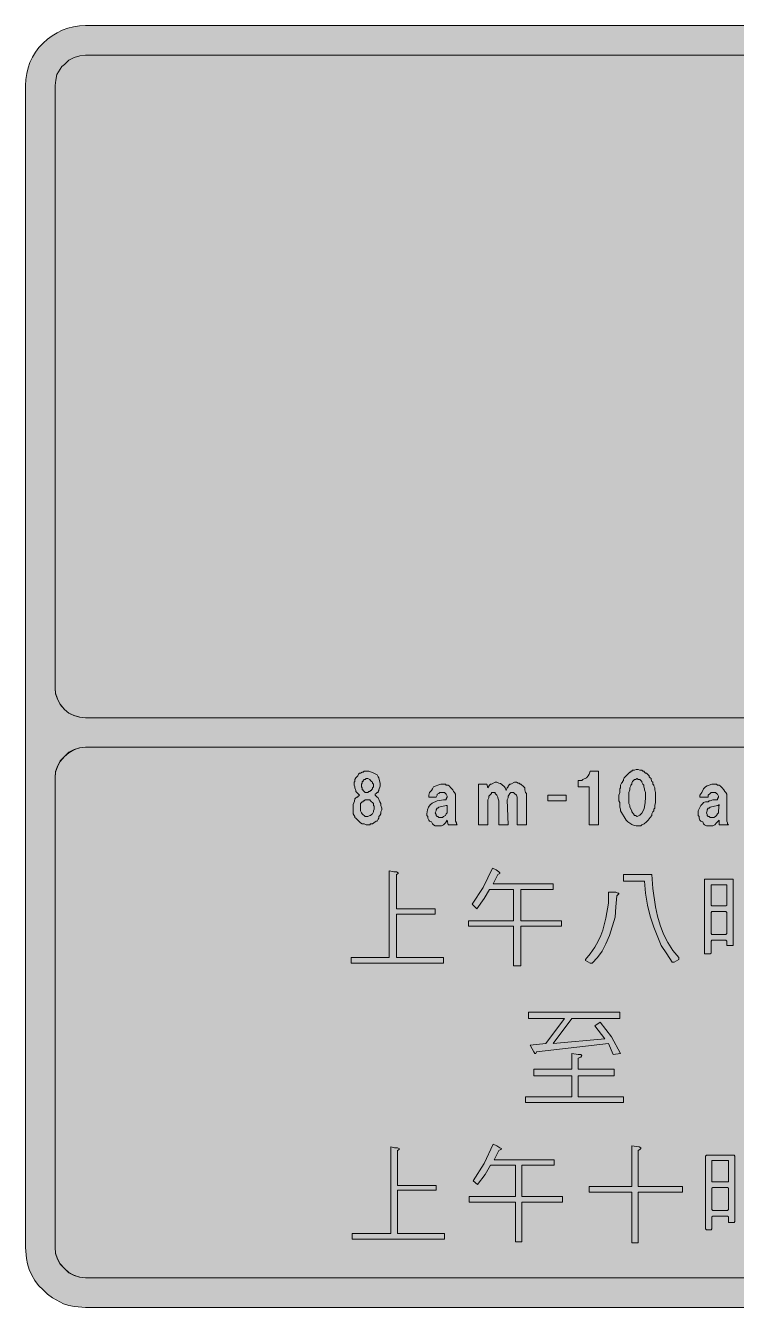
# Model space of a CAD drawing. Header units: metres. Extents: x 76 to 493, y 11 to 261.
# Drawn here: x 76.3 to 215, y 11 to 261 of the extents above; entities that cross this region are included whole.
import ezdxf

# ---------------------------------------------------------------- set-up
doc = ezdxf.new("R2010")
doc.units = ezdxf.units.M
for name, color, linetype, true_color in [('FILL_BLACK_000000', 7, 'Continuous', 0x000000), ('FILL_WHITE_FFFFFF', 7, 'Continuous', 0xffffff), ('FILL_YELLOW_FFFF00', 7, 'Continuous', 0xffff00)]:
    doc.layers.add(name, color=color, linetype=linetype, true_color=true_color)

msp = doc.modelspace()

# ---------------------------------------------------------------- hatches: boundary and pattern name
at = {"layer": 'FILL_BLACK_000000', "true_color": 0x000000}
h = msp.add_hatch(color=7, dxfattribs=at)
h.dxf.hatch_style = 1
h.paths.add_polyline_path([(76.79, 252.77), (77.15, 253.84), (77.63, 254.87), (78.22, 255.83), (78.92, 256.74), (79.74, 257.58), (80.58, 258.35), (81.49, 259.03), (82.45, 259.61), (83.48, 260.1), (84.55, 260.49), (85.66, 260.77), (86.82, 260.94), (88.02, 261), (481.5, 261), (482.64, 260.94), (483.75, 260.77), (484.84, 260.49), (485.89, 260.1), (486.89, 259.61), (487.85, 259.03), (488.76, 258.35), (489.6, 257.58), (490.42, 256.74), (491.12, 255.83), (491.71, 254.87), (492.19, 253.84), (492.55, 252.77), (492.81, 251.66), (492.97, 250.5), (493.02, 249.3), (493.02, 22.68), (492.86, 20.52), (492.64, 19.44), (492.3, 18.36), (491.83, 17.29), (491.22, 16.24), (490.48, 15.27), (489.6, 14.4), (488.75, 13.55), (487.82, 12.85), (485.64, 11.7), (484.56, 11.36), (483.5, 11.14), (481.5, 10.98), (88.02, 10.98), (85.86, 11.14), (84.78, 11.36), (83.7, 11.7), (81.59, 12.85), (80.61, 13.55), (79.74, 14.4), (78.86, 15.27), (78.12, 16.24), (77.51, 17.29), (77.04, 18.36), (76.7, 19.44), (76.48, 20.52), (76.32, 22.68), (76.32, 249.3), (76.37, 250.5), (76.53, 251.66), (76.79, 252.77)])
h.paths.add_polyline_path([(85.82, 119.81), (84.78, 119.25), (83.88, 118.44), (83.07, 117.46), (82.51, 116.44), (82.18, 115.38), (82.08, 114.3), (82.08, 22.68), (82.18, 21.5), (82.51, 20.41), (83.07, 19.41), (83.88, 18.54), (84.75, 17.8), (85.75, 17.23), (86.84, 16.87), (88.02, 16.74), (481.5, 16.74), (482.5, 16.84), (483.55, 17.17), (484.56, 17.73), (485.46, 18.54), (485.94, 18.98), (486.32, 19.46), (486.9, 20.52), (487.15, 21.6), (487.26, 22.68), (487.26, 114.3), (487.16, 115.38), (486.83, 116.44), (486.27, 117.46), (485.46, 118.44), (484.63, 119.2), (484.17, 119.5), (483.66, 119.7), (482.45, 120.1), (481.5, 120.24), (88.02, 120.24), (86.92, 120.14), (85.82, 119.81)], flags=16)
h.paths.add_polyline_path([(86.92, 255.14), (85.82, 254.81), (84.78, 254.25), (83.88, 253.44), (83.4, 253), (83.03, 252.52), (82.44, 251.46), (82.19, 250.38), (82.08, 249.3), (82.08, 131.76), (82.18, 130.76), (82.51, 129.69), (83.07, 128.62), (83.88, 127.62), (84.78, 126.91), (85.82, 126.4), (86.92, 126.1), (88.02, 126), (481.5, 126), (482.5, 126.1), (483.55, 126.4), (484.56, 126.91), (485.46, 127.62), (486.32, 128.61), (486.9, 129.6), (487.15, 130.75), (487.26, 131.76), (487.26, 249.3), (487.16, 250.4), (486.83, 251.5), (486.27, 252.54), (485.46, 253.44), (484.63, 254.29), (483.66, 254.88), (481.5, 255.24), (88.02, 255.24), (86.92, 255.14)], flags=16)
h = msp.add_hatch(color=7, dxfattribs=at)
h.dxf.hatch_style = 1
h.paths.add_polyline_path([(145.44, 109.62), (145.62, 109.26), (145.62, 108.9), (145.8, 108.36), (145.8, 108), (145.62, 107.64), (145.62, 107.28), (145.44, 106.92), (145.26, 106.74), (145.26, 106.38), (145.08, 106.2), (144.9, 105.84), (144.72, 105.84), (144.54, 105.66), (144, 105.3), (143.64, 105.3), (143.46, 105.12), (142.74, 105.12), (142.38, 105.3), (142.02, 105.3), (141.66, 105.48), (141.48, 105.66), (140.94, 106.2), (140.76, 106.38), (140.58, 106.56), (140.58, 106.74), (140.4, 106.92), (140.22, 107.28), (140.22, 109.08), (140.5, 109.7), (140.58, 110.16), (140.76, 110.34), (140.94, 110.52), (141.12, 110.52), (141.12, 110.7), (141.3, 110.7), (141.48, 110.88), (141.12, 111.24), (140.94, 111.42), (140.76, 111.6), (140.76, 111.78), (140.58, 112.32), (140.58, 112.5), (140.4, 112.86), (140.4, 113.4), (140.58, 113.58), (140.58, 113.94), (140.76, 114.3), (141.12, 114.66), (141.3, 115.02), (141.48, 115.2), (141.66, 115.2), (142.02, 115.38), (142.2, 115.38), (142.38, 115.56), (143.28, 115.56), (144.12, 115.28), (144.9, 114.84), (145.08, 114.48), (145.26, 114.3), (145.53, 113.16), (145.53, 112.64), (145.26, 111.96), (145.26, 111.78), (145.08, 111.6), (145.08, 111.42), (144.9, 111.42), (144.72, 111.24), (144.54, 111.06), (144.54, 110.88), (144.9, 110.52), (145.08, 110.34), (145.44, 109.62)])
h.paths.add_polyline_path([(142.2, 109.62), (142.02, 109.62), (141.84, 109.44), (141.66, 109.26), (141.66, 107.82), (141.84, 107.46), (142.02, 107.28), (142.56, 106.74), (143.1, 106.74), (143.46, 106.92), (143.64, 106.92), (143.82, 107.1), (144, 107.28), (144.18, 107.64), (144.18, 107.82), (144.36, 108.18), (144.36, 108.72), (144.18, 108.9), (144.18, 109.26), (144, 109.44), (143.82, 109.62), (143.64, 109.8), (143.46, 109.98), (142.56, 109.98), (142.38, 109.8), (142.2, 109.8), (142.2, 109.62)], flags=16)
h.paths.add_polyline_path([(144, 113.22), (144, 113.4), (143.82, 113.58), (143.64, 113.76), (143.46, 113.94), (143.1, 114.12), (142.74, 114.12), (142.56, 113.94), (142.38, 113.94), (142.2, 113.76), (142.2, 113.58), (142.02, 113.58), (142.02, 113.22), (141.84, 113.04), (141.84, 112.5), (142.02, 112.32), (142.02, 111.96), (142.2, 111.96), (142.2, 111.78), (142.56, 111.42), (143.1, 111.42), (143.28, 111.6), (143.46, 111.6), (143.64, 111.78), (143.82, 111.78), (143.82, 111.96), (144, 112.14), (144, 112.32), (144.18, 112.5), (144.18, 112.86), (144.18, 113.04), (144, 113.22)], flags=16)
h = msp.add_hatch(color=7, dxfattribs=at)
h.dxf.hatch_style = 1
h.paths.add_polyline_path([(186.3, 105.12), (186.3, 112.5), (184.14, 112.5), (184.14, 113.76), (184.86, 113.76), (185.04, 113.94), (185.76, 114.3), (186.12, 114.66), (186.3, 115.02), (186.48, 115.56), (188.1, 115.56), (188.1, 105.12), (186.3, 105.12)])
h = msp.add_hatch(color=7, dxfattribs=at)
h.dxf.hatch_style = 1
h.paths.add_polyline_path([(192.06, 109.8), (192.06, 110.88), (192.24, 111.42), (192.24, 112.14), (192.42, 112.32), (192.42, 112.86), (192.6, 113.22), (192.78, 113.4), (192.78, 113.58), (192.96, 113.76), (192.96, 113.94), (193.14, 114.3), (193.32, 114.48), (194.22, 115.38), (194.4, 115.38), (194.4, 115.56), (194.58, 115.56), (194.76, 115.74), (195.12, 115.74), (195.48, 115.92), (195.84, 115.92), (196.2, 115.74), (196.56, 115.74), (196.74, 115.56), (196.92, 115.56), (197.1, 115.38), (197.28, 115.2), (197.46, 115.2), (198, 114.66), (198, 114.48), (198.18, 114.3), (198.36, 114.12), (198.36, 113.94), (198.54, 113.58), (198.72, 113.4), (198.72, 113.04), (198.9, 112.86), (198.9, 112.68), (199.08, 112.32), (199.08, 111.96), (199.26, 111.42), (199.26, 109.8), (199.26, 109.44), (199.08, 108.9), (199.08, 108.36), (198.9, 108.18), (198.9, 107.82), (198.72, 107.64), (198.54, 107.28), (198.54, 106.92), (198.18, 106.56), (197.82, 106.02), (197.46, 105.66), (197.04, 105.3), (196.56, 105.12), (196.38, 104.94), (195.48, 104.94), (195.06, 104.98), (194.61, 105.15), (193.86, 105.66), (193.5, 106.02), (192.42, 107.82), (192.42, 108.18), (192.24, 108.54), (192.24, 109.26), (192.24, 109.44), (192.06, 109.8)])
h.paths.add_polyline_path([(194.22, 108.9), (194.22, 108.54), (194.58, 107.82), (194.58, 107.64), (194.94, 107.28), (195.12, 106.92), (195.3, 106.92), (195.66, 106.74), (196.16, 107.01), (196.55, 107.37), (196.83, 107.81), (197.03, 108.3), (197.23, 109.4), (197.28, 110.52), (197.28, 111.42), (197.1, 111.96), (197.1, 112.14), (196.92, 112.5), (196.92, 112.86), (196.74, 113.04), (196.56, 113.4), (196.56, 113.58), (196.2, 113.94), (195.84, 113.94), (195.66, 114.12), (195.3, 113.94), (195.12, 113.94), (194.94, 113.76), (194.76, 113.58), (194.58, 113.22), (194.58, 113.04), (194.4, 112.86), (194.4, 112.68), (194.22, 112.32), (194.22, 111.96), (194.04, 111.42), (194.04, 109.26), (194.22, 108.9)], flags=16)
h = msp.add_hatch(color=7, dxfattribs=at)
h.dxf.hatch_style = 1
h.paths.add_polyline_path([(158.58, 106.02), (158.4, 105.66), (158.22, 105.48), (157.86, 105.12), (157.5, 104.94), (156.24, 104.94), (155.88, 105.12), (155.7, 105.3), (155.52, 105.66), (155.16, 105.84), (154.98, 106.02), (154.8, 106.38), (154.8, 106.74), (154.62, 106.92), (154.62, 107.28), (154.74, 108), (154.95, 108.57), (155.25, 109.01), (155.64, 109.35), (156.63, 109.77), (157.86, 109.98), (158.4, 109.98), (158.4, 110.16), (158.58, 110.52), (158.58, 110.7), (158.4, 111.06), (158.22, 111.24), (158.04, 111.42), (157.14, 111.42), (156.96, 111.24), (156.6, 111.06), (156.6, 110.88), (156.42, 110.52), (154.98, 110.52), (154.98, 110.88), (155.16, 111.42), (155.52, 111.78), (155.7, 112.14), (155.88, 112.5), (156.42, 112.68), (156.78, 112.86), (157.32, 113.04), (158.22, 113.04), (158.4, 112.86), (158.76, 112.86), (158.94, 112.68), (159.3, 112.32), (159.66, 111.96), (159.84, 111.6), (160.02, 111.42), (160.2, 111.06), (160.2, 105.84), (160.38, 105.48), (160.38, 105.3), (160.56, 105.12), (158.76, 105.12), (158.58, 106.02)])
h.paths.add_polyline_path([(158.4, 108.9), (156.96, 108.54), (156.78, 108.36), (156.6, 108.36), (156.42, 108), (156.42, 107.82), (156.24, 107.46), (156.42, 107.1), (156.42, 106.92), (156.6, 106.74), (156.78, 106.74), (156.96, 106.56), (157.68, 106.56), (157.86, 106.74), (158.22, 106.92), (158.4, 107.28), (158.58, 107.46), (158.58, 108.9), (158.4, 108.9)], flags=16)
h = msp.add_hatch(color=7, dxfattribs=at)
h.dxf.hatch_style = 1
h.paths.add_polyline_path([(168.66, 105.12), (168.66, 109.8), (168.48, 110.34), (168.48, 110.52), (168.3, 110.88), (167.94, 111.24), (167.94, 111.42), (167.22, 111.42), (167.22, 111.24), (166.68, 110.7), (166.68, 110.34), (166.5, 109.98), (166.5, 105.12), (164.7, 105.12), (164.7, 113.04), (166.32, 113.04), (166.5, 112.32), (166.86, 112.86), (167.04, 113.04), (167.22, 113.04), (167.94, 113.4), (168.3, 113.4), (168.66, 113.22), (168.98, 113.18), (169.25, 112.99), (169.74, 112.5), (169.92, 112.32), (170.1, 111.78), (170.28, 112.32), (170.46, 112.5), (170.46, 112.68), (170.64, 112.68), (170.64, 112.86), (170.82, 113.04), (171, 113.04), (171.72, 113.4), (172.08, 113.4), (172.44, 113.22), (172.62, 113.22), (172.8, 113.04), (172.98, 113.04), (173.52, 112.5), (173.7, 112.32), (173.7, 111.96), (173.88, 111.42), (174.06, 111.24), (174.06, 105.12), (172.26, 105.12), (172.26, 110.52), (172.08, 110.88), (171.72, 111.24), (171.54, 111.42), (171, 111.42), (170.82, 111.24), (170.64, 110.88), (170.46, 110.7), (170.46, 110.34), (170.28, 109.98), (170.46, 105.12), (168.66, 105.12)])
h = msp.add_hatch(color=7, dxfattribs=at)
h.dxf.hatch_style = 1
h.paths.add_polyline_path([(213.3, 105.48), (213.3, 105.3), (213.48, 105.12), (211.68, 105.12), (211.68, 106.02), (211.32, 105.66), (211.14, 105.48), (210.78, 105.12), (210.42, 104.94), (209.16, 104.94), (208.8, 105.12), (208.62, 105.3), (208.44, 105.66), (208.08, 105.84), (207.9, 106.02), (207.72, 106.38), (207.72, 106.74), (207.54, 106.92), (207.54, 107.82), (208.08, 108.9), (208.44, 109.26), (208.62, 109.44), (208.98, 109.62), (209.52, 109.62), (209.7, 109.8), (209.88, 109.8), (210.42, 109.98), (211.32, 109.98), (211.32, 110.16), (211.5, 110.52), (211.5, 110.7), (211.32, 111.06), (211.14, 111.24), (210.96, 111.42), (210.06, 111.42), (209.88, 111.24), (209.52, 110.88), (209.52, 110.52), (207.9, 110.52), (207.9, 110.88), (208.26, 111.42), (208.62, 112.14), (208.98, 112.5), (209.34, 112.68), (209.7, 112.86), (210.24, 113.04), (211.14, 113.04), (211.32, 112.86), (211.68, 112.86), (211.86, 112.68), (212.22, 112.32), (212.58, 111.96), (212.76, 111.6), (212.94, 111.42), (213.12, 111.06), (213.12, 110.16), (213.12, 105.84), (213.3, 105.48)])
h.paths.add_polyline_path([(209.52, 108.36), (209.34, 108), (209.34, 107.82), (209.16, 107.46), (209.34, 107.1), (209.34, 106.92), (209.52, 106.74), (209.7, 106.74), (209.88, 106.56), (210.6, 106.56), (210.96, 106.74), (211.14, 106.92), (211.32, 107.28), (211.5, 107.46), (211.5, 107.82), (211.68, 109.08), (211.5, 108.9), (211.32, 108.9), (209.88, 108.54), (209.7, 108.36), (209.52, 108.36)], flags=16)
h = msp.add_hatch(color=7, dxfattribs=at)
h.dxf.hatch_style = 1
h.paths.add_polyline_path([(181.8, 110.88), (181.8, 109.8), (178.2, 109.8), (178.2, 110.88), (181.8, 110.88)])
h = msp.add_hatch(color=7, dxfattribs=at)
h.dxf.hatch_style = 1
h.paths.add_polyline_path([(139.86, 79.2), (147.24, 79.2), (147.24, 96.12), (148.14, 95.94), (148.68, 95.94), (149.04, 95.76), (149.04, 95.58), (148.68, 95.4), (148.68, 88.74), (156.24, 88.74), (156.24, 87.66), (148.68, 87.66), (148.68, 79.2), (157.86, 79.2), (157.86, 78.12), (139.86, 78.12), (139.86, 79.2)])
h = msp.add_hatch(color=7, dxfattribs=at)
h.dxf.hatch_style = 1
h.paths.add_polyline_path([(162.72, 85.32), (162.72, 86.4), (171.54, 86.4), (171.54, 92.52), (166.86, 92.52), (165.78, 90.72), (164.34, 88.74), (163.44, 89.64), (165.6, 92.88), (167.4, 96.66), (168.12, 96.3), (168.66, 95.94), (168.84, 95.76), (168.84, 95.58), (168.48, 95.4), (167.58, 93.6), (179.28, 93.6), (179.28, 92.52), (172.98, 92.52), (172.98, 86.4), (180.9, 86.4), (180.9, 85.32), (172.98, 85.32), (172.98, 77.58), (171.54, 77.58), (171.54, 85.32), (162.72, 85.32)])
h = msp.add_hatch(color=7, dxfattribs=at)
h.dxf.hatch_style = 1
h.paths.add_polyline_path([(200.34, 81.54), (198.9, 85.14), (198.18, 87.3), (197.64, 89.46), (197.28, 91.8), (197.1, 94.14), (192.96, 94.14), (192.96, 95.4), (198.54, 95.4), (198.72, 92.7), (199.25, 89.1), (199.65, 87.29), (200.16, 85.51), (200.8, 83.79), (201.61, 82.15), (202.58, 80.61), (203.76, 79.2), (203.76, 78.84), (202.86, 78.3), (202.5, 78.3), (201.42, 79.92), (200.34, 81.54)])
h = msp.add_hatch(color=7, dxfattribs=at)
h.dxf.hatch_style = 1
h.paths.add_polyline_path([(210.06, 80.1), (209.88, 79.92), (208.8, 79.92), (208.8, 94.5), (214.38, 94.5), (214.38, 81.54), (213.12, 81.54), (213.12, 82.44), (212.94, 82.62), (210.24, 82.62), (210.06, 82.44), (210.06, 80.1)])
h.paths.add_polyline_path([(210.24, 83.7), (212.94, 83.7), (213.12, 83.88), (213.12, 88.02), (212.94, 88.2), (210.24, 88.2), (210.06, 88.02), (210.06, 83.88), (210.24, 83.7)], flags=16)
h.paths.add_polyline_path([(210.06, 89.46), (210.24, 89.28), (212.94, 89.28), (213.12, 89.46), (213.12, 93.42), (210.06, 93.42), (210.06, 89.46)], flags=16)
h = msp.add_hatch(color=7, dxfattribs=at)
h.dxf.hatch_style = 1
h.paths.add_polyline_path([(185.58, 78.84), (186.48, 79.92), (187.38, 81.22), (188.07, 82.39), (188.59, 83.5), (188.98, 84.59), (189.54, 86.93), (190.08, 89.82), (190.08, 91.98), (191.52, 91.98), (191.88, 91.8), (192.06, 91.8), (192.06, 91.62), (191.7, 91.26), (191.52, 89.1), (191.34, 87.12), (190.26, 83.52), (189.54, 81.9), (188.82, 80.46), (187.92, 79.2), (186.84, 78.12), (186.48, 78.12), (185.58, 78.66), (185.58, 78.84)])
h = msp.add_hatch(color=7, dxfattribs=at)
h.dxf.hatch_style = 1
h.paths.add_polyline_path([(176.04, 60.84), (175.86, 60.48), (175.68, 60.48), (175.5, 60.84), (175.14, 61.38), (174.78, 62.1), (177.84, 62.46), (181.44, 67.32), (174.42, 67.32), (174.42, 68.58), (192.24, 68.58), (192.24, 67.32), (182.88, 67.32), (179.28, 62.46), (189.36, 63.36), (187.38, 65.88), (188.46, 66.6), (190.62, 63.72), (192.42, 60.48), (190.98, 60.3), (190.08, 62.46), (176.04, 60.84)])
h = msp.add_hatch(color=7, dxfattribs=at)
h.dxf.hatch_style = 1
h.paths.add_polyline_path([(173.88, 52.02), (182.88, 52.02), (182.88, 56.16), (175.5, 56.16), (175.5, 57.42), (182.88, 57.42), (182.88, 60.48), (184.14, 60.3), (184.68, 60.3), (184.86, 60.12), (184.68, 59.76), (184.14, 59.58), (184.14, 57.42), (191.16, 57.42), (191.16, 56.16), (184.14, 56.16), (184.14, 52.02), (192.96, 52.02), (192.96, 50.94), (173.88, 50.94), (173.88, 52.02)])
h = msp.add_hatch(color=7, dxfattribs=at)
h.dxf.hatch_style = 1
h.paths.add_polyline_path([(163.62, 35.64), (165.78, 39.06), (167.58, 42.84), (168.3, 42.48), (168.84, 42.12), (169.2, 41.94), (169.02, 41.76), (168.66, 41.58), (167.76, 39.78), (179.46, 39.78), (179.46, 38.7), (173.16, 38.7), (173.16, 32.58), (181.08, 32.58), (181.08, 31.5), (173.16, 31.5), (173.16, 23.76), (171.9, 23.76), (171.9, 31.5), (162.9, 31.5), (162.9, 32.58), (171.9, 32.58), (171.9, 38.7), (167.04, 38.7), (165.96, 36.9), (164.52, 34.92), (163.62, 35.64)])
h = msp.add_hatch(color=7, dxfattribs=at)
h.dxf.hatch_style = 1
h.paths.add_polyline_path([(148.86, 25.38), (158.04, 25.38), (158.04, 24.3), (140.04, 24.3), (140.04, 25.38), (147.6, 25.38), (147.6, 42.3), (148.32, 42.12), (148.86, 42.12), (149.22, 41.94), (149.22, 41.76), (148.86, 41.58), (148.86, 34.74), (156.42, 34.74), (156.42, 33.84), (148.86, 33.84), (148.86, 25.38)])
h = msp.add_hatch(color=7, dxfattribs=at)
h.dxf.hatch_style = 1
h.paths.add_polyline_path([(186.3, 33.48), (186.3, 34.56), (194.58, 34.56), (194.58, 42.48), (196.02, 42.3), (196.38, 42.12), (196.38, 41.94), (196.2, 41.76), (195.84, 41.58), (195.84, 34.56), (204.48, 34.56), (204.48, 33.48), (195.84, 33.48), (195.84, 23.58), (194.58, 23.58), (194.58, 33.48), (186.3, 33.48)])
h = msp.add_hatch(color=7, dxfattribs=at)
h.dxf.hatch_style = 1
h.paths.add_polyline_path([(210.24, 28.62), (210.24, 26.28), (210.06, 26.1), (209.16, 26.1), (208.98, 26.28), (208.98, 40.5), (209.16, 40.68), (214.56, 40.68), (214.74, 40.5), (214.74, 27.72), (214.56, 27.54), (213.48, 27.54), (213.48, 28.62), (213.3, 28.8), (210.42, 28.8), (210.24, 28.62)])
h.paths.add_polyline_path([(210.42, 29.88), (213.3, 29.88), (213.48, 30.06), (213.48, 34.2), (213.3, 34.38), (210.42, 34.38), (210.24, 34.2), (210.24, 30.06), (210.42, 29.88)], flags=16)
h.paths.add_polyline_path([(213.48, 39.6), (210.24, 39.6), (210.24, 35.46), (210.42, 35.46), (213.48, 35.46), (213.48, 39.6)], flags=16)
at = {"layer": 'FILL_WHITE_FFFFFF', "true_color": 0xffffff}
h = msp.add_hatch(color=7, dxfattribs=at)
h.dxf.hatch_style = 1
h.paths.add_polyline_path([(284.76, 120.24), (284.76, 16.74), (88.02, 16.74), (86.92, 16.84), (85.82, 17.17), (84.78, 17.73), (83.88, 18.54), (83.07, 19.44), (82.51, 20.47), (82.18, 21.58), (82.08, 22.68), (82.08, 114.3), (82.18, 115.48), (82.51, 116.57), (83.07, 117.57), (83.88, 118.44), (84.75, 119.18), (85.75, 119.74), (86.84, 120.11), (88.02, 120.24), (284.76, 120.24)])
at = {"layer": 'FILL_YELLOW_FFFF00', "true_color": 0xffff00}
h = msp.add_hatch(color=7, dxfattribs=at)
h.dxf.hatch_style = 1
h.paths.add_polyline_path([(483.66, 254.88), (484.63, 254.29), (485.46, 253.44), (486.27, 252.54), (486.83, 251.5), (487.16, 250.4), (487.26, 249.3), (487.26, 131.76), (487.16, 130.76), (486.83, 129.69), (486.27, 128.62), (485.46, 127.62), (484.56, 126.91), (483.55, 126.4), (482.5, 126.1), (481.5, 126), (88.02, 126), (86.84, 126.1), (85.75, 126.4), (84.75, 126.91), (83.88, 127.62), (83.07, 128.6), (82.51, 129.62), (82.18, 130.68), (82.08, 131.76), (82.08, 249.3), (82.19, 250.38), (82.44, 251.46), (83.03, 252.52), (83.4, 253), (83.88, 253.44), (84.78, 254.25), (85.82, 254.81), (86.92, 255.14), (88.02, 255.24), (481.5, 255.24), (483.66, 254.88)])

# ---------------------------------------------------------------- linework, layer by layer
at = {"layer": 'FILL_BLACK_000000', "lineweight": 0, "true_color": 0x000000}
for points in [[(481.5, 10.98), (88.02, 10.98), (85.86, 11.14), (84.78, 11.36), (83.7, 11.7), (81.59, 12.85), (80.61, 13.55), (79.74, 14.4), (78.86, 15.27), (78.12, 16.24), (77.51, 17.29), (77.04, 18.36), (76.7, 19.44), (76.48, 20.52), (76.32, 22.68), (76.32, 249.3), (76.37, 250.5), (76.53, 251.66), (76.79, 252.77), (77.15, 253.84), (77.63, 254.87), (78.22, 255.83), (78.92, 256.74), (79.74, 257.58), (80.58, 258.35), (81.49, 259.03), (82.45, 259.61), (83.48, 260.1), (84.55, 260.49), (85.66, 260.77), (86.82, 260.94), (88.02, 261), (481.5, 261)], [(481.5, 255.24), (88.02, 255.24), (86.92, 255.14), (85.82, 254.81), (84.78, 254.25), (83.88, 253.44), (83.4, 253), (83.03, 252.52), (82.44, 251.46), (82.19, 250.38), (82.08, 249.3), (82.08, 131.76), (82.18, 130.76), (82.51, 129.69), (83.07, 128.62), (83.88, 127.62), (84.78, 126.91), (85.82, 126.4), (86.92, 126.1), (88.02, 126), (481.5, 126)], [(481.5, 120.24), (88.02, 120.24), (86.92, 120.14), (85.82, 119.81), (84.78, 119.25), (83.88, 118.44), (83.07, 117.46), (82.51, 116.44), (82.18, 115.38), (82.08, 114.3), (82.08, 22.68), (82.18, 21.5), (82.51, 20.41), (83.07, 19.41), (83.88, 18.54), (84.75, 17.8), (85.75, 17.23), (86.84, 16.87), (88.02, 16.74), (481.5, 16.74)]]:
    msp.add_lwpolyline(points, dxfattribs=at)
for points in [[(145.44, 109.62), (145.62, 109.26), (145.62, 108.9), (145.8, 108.36), (145.8, 108), (145.62, 107.64), (145.62, 107.28), (145.44, 106.92), (145.26, 106.74), (145.26, 106.38), (145.08, 106.2), (144.9, 105.84), (144.72, 105.84), (144.54, 105.66), (144, 105.3), (143.64, 105.3), (143.46, 105.12), (142.74, 105.12), (142.38, 105.3), (142.02, 105.3), (141.66, 105.48), (141.48, 105.66), (140.94, 106.2), (140.76, 106.38), (140.58, 106.56), (140.58, 106.74), (140.4, 106.92), (140.22, 107.28), (140.22, 109.08), (140.5, 109.7), (140.58, 110.16), (140.76, 110.34), (140.94, 110.52), (141.12, 110.52), (141.12, 110.7), (141.3, 110.7), (141.48, 110.88), (141.12, 111.24), (140.94, 111.42), (140.76, 111.6), (140.76, 111.78), (140.58, 112.32), (140.58, 112.5), (140.4, 112.86), (140.4, 113.4), (140.58, 113.58), (140.58, 113.94), (140.76, 114.3), (141.12, 114.66), (141.3, 115.02), (141.48, 115.2), (141.66, 115.2), (142.02, 115.38), (142.2, 115.38), (142.38, 115.56), (143.28, 115.56), (144.12, 115.28), (144.9, 114.84), (145.08, 114.48), (145.26, 114.3), (145.53, 113.16), (145.53, 112.64), (145.26, 111.96), (145.26, 111.78), (145.08, 111.6), (145.08, 111.42), (144.9, 111.42), (144.72, 111.24), (144.54, 111.06), (144.54, 110.88), (144.9, 110.52), (145.08, 110.34)], [(186.3, 105.12), (186.3, 112.5), (184.14, 112.5), (184.14, 113.76), (184.86, 113.76), (185.04, 113.94), (185.76, 114.3), (186.12, 114.66), (186.3, 115.02), (186.48, 115.56), (188.1, 115.56), (188.1, 105.12)], [(192.06, 109.8), (192.06, 110.88), (192.24, 111.42), (192.24, 112.14), (192.42, 112.32), (192.42, 112.86), (192.6, 113.22), (192.78, 113.4), (192.78, 113.58), (192.96, 113.76), (192.96, 113.94), (193.14, 114.3), (193.32, 114.48), (194.22, 115.38), (194.4, 115.38), (194.4, 115.56), (194.58, 115.56), (194.76, 115.74), (195.12, 115.74), (195.48, 115.92), (195.84, 115.92), (196.2, 115.74), (196.56, 115.74), (196.74, 115.56), (196.92, 115.56), (197.1, 115.38), (197.28, 115.2), (197.46, 115.2), (198, 114.66), (198, 114.48), (198.18, 114.3), (198.36, 114.12), (198.36, 113.94), (198.54, 113.58), (198.72, 113.4), (198.72, 113.04), (198.9, 112.86), (198.9, 112.68), (199.08, 112.32), (199.08, 111.96), (199.26, 111.42), (199.26, 109.8), (199.26, 109.44), (199.08, 108.9), (199.08, 108.36), (198.9, 108.18), (198.9, 107.82), (198.72, 107.64), (198.54, 107.28), (198.54, 106.92), (198.18, 106.56), (197.82, 106.02), (197.46, 105.66), (197.04, 105.3), (196.56, 105.12), (196.38, 104.94), (195.48, 104.94), (195.06, 104.98), (194.61, 105.15), (193.86, 105.66), (193.5, 106.02), (192.42, 107.82), (192.42, 108.18), (192.24, 108.54), (192.24, 109.26), (192.24, 109.44)], [(144, 113.22), (144, 113.4), (143.82, 113.58), (143.64, 113.76), (143.46, 113.94), (143.1, 114.12), (142.74, 114.12), (142.56, 113.94), (142.38, 113.94), (142.2, 113.76), (142.2, 113.58), (142.02, 113.58), (142.02, 113.22), (141.84, 113.04), (141.84, 112.5), (142.02, 112.32), (142.02, 111.96), (142.2, 111.96), (142.2, 111.78), (142.56, 111.42), (143.1, 111.42), (143.28, 111.6), (143.46, 111.6), (143.64, 111.78), (143.82, 111.78), (143.82, 111.96), (144, 112.14), (144, 112.32), (144.18, 112.5), (144.18, 112.86), (144.18, 113.04)], [(158.58, 106.02), (158.4, 105.66), (158.22, 105.48), (157.86, 105.12), (157.5, 104.94), (156.24, 104.94), (155.88, 105.12), (155.7, 105.3), (155.52, 105.66), (155.16, 105.84), (154.98, 106.02), (154.8, 106.38), (154.8, 106.74), (154.62, 106.92), (154.62, 107.28), (154.74, 108), (154.95, 108.57), (155.25, 109.01), (155.64, 109.35), (156.63, 109.77), (157.86, 109.98), (158.4, 109.98), (158.4, 110.16), (158.58, 110.52), (158.58, 110.7), (158.4, 111.06), (158.22, 111.24), (158.04, 111.42), (157.14, 111.42), (156.96, 111.24), (156.6, 111.06), (156.6, 110.88), (156.42, 110.52), (154.98, 110.52), (154.98, 110.88), (155.16, 111.42), (155.52, 111.78), (155.7, 112.14), (155.88, 112.5), (156.42, 112.68), (156.78, 112.86), (157.32, 113.04), (158.22, 113.04), (158.4, 112.86), (158.76, 112.86), (158.94, 112.68), (159.3, 112.32), (159.66, 111.96), (159.84, 111.6), (160.02, 111.42), (160.2, 111.06), (160.2, 105.84), (160.38, 105.48), (160.38, 105.3), (160.56, 105.12), (158.76, 105.12)], [(168.66, 105.12), (168.66, 109.8), (168.48, 110.34), (168.48, 110.52), (168.3, 110.88), (167.94, 111.24), (167.94, 111.42), (167.22, 111.42), (167.22, 111.24), (166.68, 110.7), (166.68, 110.34), (166.5, 109.98), (166.5, 105.12), (164.7, 105.12), (164.7, 113.04), (166.32, 113.04), (166.5, 112.32), (166.86, 112.86), (167.04, 113.04), (167.22, 113.04), (167.94, 113.4), (168.3, 113.4), (168.66, 113.22), (168.98, 113.18), (169.25, 112.99), (169.74, 112.5), (169.92, 112.32), (170.1, 111.78), (170.28, 112.32), (170.46, 112.5), (170.46, 112.68), (170.64, 112.68), (170.64, 112.86), (170.82, 113.04), (171, 113.04), (171.72, 113.4), (172.08, 113.4), (172.44, 113.22), (172.62, 113.22), (172.8, 113.04), (172.98, 113.04), (173.52, 112.5), (173.7, 112.32), (173.7, 111.96), (173.88, 111.42), (174.06, 111.24), (174.06, 105.12), (172.26, 105.12), (172.26, 110.52), (172.08, 110.88), (171.72, 111.24), (171.54, 111.42), (171, 111.42), (170.82, 111.24), (170.64, 110.88), (170.46, 110.7), (170.46, 110.34), (170.28, 109.98), (170.46, 105.12)], [(194.22, 108.9), (194.22, 108.54), (194.58, 107.82), (194.58, 107.64), (194.94, 107.28), (195.12, 106.92), (195.3, 106.92), (195.66, 106.74), (196.16, 107.01), (196.55, 107.37), (196.83, 107.81), (197.03, 108.3), (197.23, 109.4), (197.28, 110.52), (197.28, 111.42), (197.1, 111.96), (197.1, 112.14), (196.92, 112.5), (196.92, 112.86), (196.74, 113.04), (196.56, 113.4), (196.56, 113.58), (196.2, 113.94), (195.84, 113.94), (195.66, 114.12), (195.3, 113.94), (195.12, 113.94), (194.94, 113.76), (194.76, 113.58), (194.58, 113.22), (194.58, 113.04), (194.4, 112.86), (194.4, 112.68), (194.22, 112.32), (194.22, 111.96), (194.04, 111.42), (194.04, 109.26)], [(213.3, 105.48), (213.3, 105.3), (213.48, 105.12), (211.68, 105.12), (211.68, 106.02), (211.32, 105.66), (211.14, 105.48), (210.78, 105.12), (210.42, 104.94), (209.16, 104.94), (208.8, 105.12), (208.62, 105.3), (208.44, 105.66), (208.08, 105.84), (207.9, 106.02), (207.72, 106.38), (207.72, 106.74), (207.54, 106.92), (207.54, 107.82), (208.08, 108.9), (208.44, 109.26), (208.62, 109.44), (208.98, 109.62), (209.52, 109.62), (209.7, 109.8), (209.88, 109.8), (210.42, 109.98), (211.32, 109.98), (211.32, 110.16), (211.5, 110.52), (211.5, 110.7), (211.32, 111.06), (211.14, 111.24), (210.96, 111.42), (210.06, 111.42), (209.88, 111.24), (209.52, 110.88), (209.52, 110.52), (207.9, 110.52), (207.9, 110.88), (208.26, 111.42), (208.62, 112.14), (208.98, 112.5), (209.34, 112.68), (209.7, 112.86), (210.24, 113.04), (211.14, 113.04), (211.32, 112.86), (211.68, 112.86), (211.86, 112.68), (212.22, 112.32), (212.58, 111.96), (212.76, 111.6), (212.94, 111.42), (213.12, 111.06), (213.12, 110.16), (213.12, 105.84)], [(181.8, 110.88), (181.8, 109.8), (178.2, 109.8), (178.2, 110.88)], [(142.2, 109.62), (142.02, 109.62), (141.84, 109.44), (141.66, 109.26), (141.66, 107.82), (141.84, 107.46), (142.02, 107.28), (142.56, 106.74), (143.1, 106.74), (143.46, 106.92), (143.64, 106.92), (143.82, 107.1), (144, 107.28), (144.18, 107.64), (144.18, 107.82), (144.36, 108.18), (144.36, 108.72), (144.18, 108.9), (144.18, 109.26), (144, 109.44), (143.82, 109.62), (143.64, 109.8), (143.46, 109.98), (142.56, 109.98), (142.38, 109.8), (142.2, 109.8)], [(158.4, 108.9), (156.96, 108.54), (156.78, 108.36), (156.6, 108.36), (156.42, 108), (156.42, 107.82), (156.24, 107.46), (156.42, 107.1), (156.42, 106.92), (156.6, 106.74), (156.78, 106.74), (156.96, 106.56), (157.68, 106.56), (157.86, 106.74), (158.22, 106.92), (158.4, 107.28), (158.58, 107.46), (158.58, 108.9)], [(209.52, 108.36), (209.34, 108), (209.34, 107.82), (209.16, 107.46), (209.34, 107.1), (209.34, 106.92), (209.52, 106.74), (209.7, 106.74), (209.88, 106.56), (210.6, 106.56), (210.96, 106.74), (211.14, 106.92), (211.32, 107.28), (211.5, 107.46), (211.5, 107.82), (211.68, 109.08), (211.5, 108.9), (211.32, 108.9), (209.88, 108.54), (209.7, 108.36)], [(139.86, 79.2), (147.24, 79.2), (147.24, 96.12), (148.14, 95.94), (148.68, 95.94), (149.04, 95.76), (149.04, 95.58), (148.68, 95.4), (148.68, 88.74), (156.24, 88.74), (156.24, 87.66), (148.68, 87.66), (148.68, 79.2), (157.86, 79.2), (157.86, 78.12), (139.86, 78.12)], [(162.72, 85.32), (162.72, 86.4), (171.54, 86.4), (171.54, 92.52), (166.86, 92.52), (165.78, 90.72), (164.34, 88.74), (163.44, 89.64), (165.6, 92.88), (167.4, 96.66), (168.12, 96.3), (168.66, 95.94), (168.84, 95.76), (168.84, 95.58), (168.48, 95.4), (167.58, 93.6), (179.28, 93.6), (179.28, 92.52), (172.98, 92.52), (172.98, 86.4), (180.9, 86.4), (180.9, 85.32), (172.98, 85.32), (172.98, 77.58), (171.54, 77.58), (171.54, 85.32)], [(200.34, 81.54), (198.9, 85.14), (198.18, 87.3), (197.64, 89.46), (197.28, 91.8), (197.1, 94.14), (192.96, 94.14), (192.96, 95.4), (198.54, 95.4), (198.72, 92.7), (199.25, 89.1), (199.65, 87.29), (200.16, 85.51), (200.8, 83.79), (201.61, 82.15), (202.58, 80.61), (203.76, 79.2), (203.76, 78.84), (202.86, 78.3), (202.5, 78.3), (201.42, 79.92)], [(210.06, 80.1), (209.88, 79.92), (208.8, 79.92), (208.8, 94.5), (214.38, 94.5), (214.38, 81.54), (213.12, 81.54), (213.12, 82.44), (212.94, 82.62), (210.24, 82.62), (210.06, 82.44)], [(210.06, 89.46), (210.24, 89.28), (212.94, 89.28), (213.12, 89.46), (213.12, 93.42), (210.06, 93.42)], [(185.58, 78.84), (186.48, 79.92), (187.38, 81.22), (188.07, 82.39), (188.59, 83.5), (188.98, 84.59), (189.54, 86.93), (190.08, 89.82), (190.08, 91.98), (191.52, 91.98), (191.88, 91.8), (192.06, 91.8), (192.06, 91.62), (191.7, 91.26), (191.52, 89.1), (191.34, 87.12), (190.26, 83.52), (189.54, 81.9), (188.82, 80.46), (187.92, 79.2), (186.84, 78.12), (186.48, 78.12), (185.58, 78.66)], [(210.24, 83.7), (212.94, 83.7), (213.12, 83.88), (213.12, 88.02), (212.94, 88.2), (210.24, 88.2), (210.06, 88.02), (210.06, 83.88)], [(176.04, 60.84), (175.86, 60.48), (175.68, 60.48), (175.5, 60.84), (175.14, 61.38), (174.78, 62.1), (177.84, 62.46), (181.44, 67.32), (174.42, 67.32), (174.42, 68.58), (192.24, 68.58), (192.24, 67.32), (182.88, 67.32), (179.28, 62.46), (189.36, 63.36), (187.38, 65.88), (188.46, 66.6), (190.62, 63.72), (192.42, 60.48), (190.98, 60.3), (190.08, 62.46)], [(173.88, 52.02), (182.88, 52.02), (182.88, 56.16), (175.5, 56.16), (175.5, 57.42), (182.88, 57.42), (182.88, 60.48), (184.14, 60.3), (184.68, 60.3), (184.86, 60.12), (184.68, 59.76), (184.14, 59.58), (184.14, 57.42), (191.16, 57.42), (191.16, 56.16), (184.14, 56.16), (184.14, 52.02), (192.96, 52.02), (192.96, 50.94), (173.88, 50.94)], [(163.62, 35.64), (165.78, 39.06), (167.58, 42.84), (168.3, 42.48), (168.84, 42.12), (169.2, 41.94), (169.02, 41.76), (168.66, 41.58), (167.76, 39.78), (179.46, 39.78), (179.46, 38.7), (173.16, 38.7), (173.16, 32.58), (181.08, 32.58), (181.08, 31.5), (173.16, 31.5), (173.16, 23.76), (171.9, 23.76), (171.9, 31.5), (162.9, 31.5), (162.9, 32.58), (171.9, 32.58), (171.9, 38.7), (167.04, 38.7), (165.96, 36.9), (164.52, 34.92)], [(148.86, 25.38), (158.04, 25.38), (158.04, 24.3), (140.04, 24.3), (140.04, 25.38), (147.6, 25.38), (147.6, 42.3), (148.32, 42.12), (148.86, 42.12), (149.22, 41.94), (149.22, 41.76), (148.86, 41.58), (148.86, 34.74), (156.42, 34.74), (156.42, 33.84), (148.86, 33.84)], [(186.3, 33.48), (186.3, 34.56), (194.58, 34.56), (194.58, 42.48), (196.02, 42.3), (196.38, 42.12), (196.38, 41.94), (196.2, 41.76), (195.84, 41.58), (195.84, 34.56), (204.48, 34.56), (204.48, 33.48), (195.84, 33.48), (195.84, 23.58), (194.58, 23.58), (194.58, 33.48)], [(210.24, 28.62), (210.24, 26.28), (210.06, 26.1), (209.16, 26.1), (208.98, 26.28), (208.98, 40.5), (209.16, 40.68), (214.56, 40.68), (214.74, 40.5), (214.74, 27.72), (214.56, 27.54), (213.48, 27.54), (213.48, 28.62), (213.3, 28.8), (210.42, 28.8)], [(213.48, 39.6), (210.24, 39.6), (210.24, 35.46), (210.42, 35.46), (213.48, 35.46)], [(210.42, 29.88), (213.3, 29.88), (213.48, 30.06), (213.48, 34.2), (213.3, 34.38), (210.42, 34.38), (210.24, 34.2), (210.24, 30.06)]]:
    msp.add_lwpolyline(points, close=True, dxfattribs=at)
at = {"layer": 'FILL_WHITE_FFFFFF', "lineweight": 0, "true_color": 0xffffff}
msp.add_lwpolyline([(284.76, 120.24), (284.76, 16.74), (88.02, 16.74), (86.92, 16.84), (85.82, 17.17), (84.78, 17.73), (83.88, 18.54), (83.07, 19.44), (82.51, 20.47), (82.18, 21.58), (82.08, 22.68), (82.08, 114.3), (82.18, 115.48), (82.51, 116.57), (83.07, 117.57), (83.88, 118.44), (84.75, 119.18), (85.75, 119.74), (86.84, 120.11), (88.02, 120.24)], close=True, dxfattribs=at)
at = {"layer": 'FILL_YELLOW_FFFF00', "lineweight": 0, "true_color": 0xffff00}
msp.add_lwpolyline([(481.5, 126), (88.02, 126), (86.84, 126.1), (85.75, 126.4), (84.75, 126.91), (83.88, 127.62), (83.07, 128.6), (82.51, 129.62), (82.18, 130.68), (82.08, 131.76), (82.08, 249.3), (82.19, 250.38), (82.44, 251.46), (83.03, 252.52), (83.4, 253), (83.88, 253.44), (84.78, 254.25), (85.82, 254.81), (86.92, 255.14), (88.02, 255.24), (481.5, 255.24)], dxfattribs=at)

doc.saveas('drawing.dxf')
